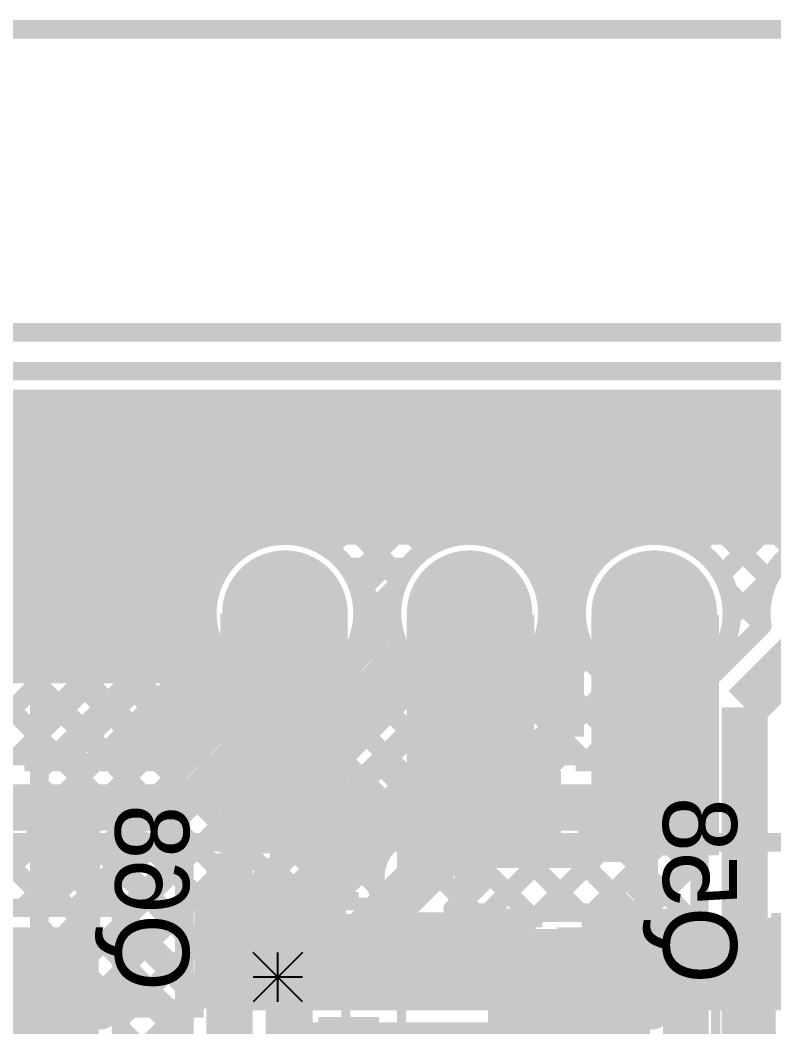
# Model space of a CAD drawing. Header units: millimetres. Extents: x 0.79 to 4.38, y 0.99 to 3.94.
# Drawn here: x 1.801 to 2.209, y 3.378 to 3.923 of the extents above; entities that cross this region are included whole.
import ezdxf

# ---------------------------------------------------------------- set-up
doc = ezdxf.new("R2010")
doc.units = ezdxf.units.MM
doc.header["$MEASUREMENT"] = 0
for name, color, linetype in [('BottomLayer', 5, 'Continuous'), ('BottomOverlay', 54, 'Continuous'), ('BottomPaste', 16, 'Continuous'), ('BottomSolder', 6, 'Continuous'), ('Mechanical1', 6, 'Continuous'), ('Mechanical2', 216, 'Continuous'), ('MultiLayer', 9, 'Continuous'), ('PadHoleLayer', 156, 'Continuous'), ('TopLayer', 1, 'Continuous'), ('TopOverlay', 2, 'Continuous'), ('TopPaste', 8, 'Continuous'), ('TopSolder', 216, 'Continuous'), ('ViaHoleLayer', 16, 'Continuous')]:
    doc.layers.add(name, color=color, linetype=linetype)

# ---------------------------------------------------------------- blocks, each defined once
blk = doc.blocks.new('0022232111_8')
at = {"layer": 'BottomLayer', "const_width": 0.03}
for points in [[(0.185, 0, 1), (0.215, 0, 1)], [(0.285, 0, 1), (0.315, 0, 1)], [(0.385, 0, 1), (0.415, 0, 1)], [(0.485, 0, 1), (0.515, 0, 1)]]:
    blk.add_lwpolyline(points, format="xyb", close=True, dxfattribs=at)
at = {"layer": 'BottomSolder', "const_width": 0.034}
for points in [[(0.183, 0, 1), (0.217, 0, 1)], [(0.283, 0, 1), (0.317, 0, 1)], [(0.383, 0, 1), (0.417, 0, 1)], [(0.483, 0, 1), (0.517, 0, 1)]]:
    blk.add_lwpolyline(points, format="xyb", close=True, dxfattribs=at)
at = {"layer": 'MultiLayer', "const_width": 0.03}
for points in [[(0.185, 0, 1), (0.215, 0, 1)], [(0.285, 0, 1), (0.315, 0, 1)], [(0.385, 0, 1), (0.415, 0, 1)], [(0.485, 0, 1), (0.515, 0, 1)]]:
    blk.add_lwpolyline(points, format="xyb", close=True, dxfattribs=at)
at = {"layer": 'PadHoleLayer', "const_width": 0.019685}
for points in [[(0.1901575, 0, 1), (0.2098425, 0, 1)], [(0.2901575, 0, 1), (0.3098425, 0, 1)], [(0.3901575, 0, 1), (0.4098425, 0, 1)], [(0.4901575, 0, 1), (0.5098425, 0, 1)]]:
    blk.add_lwpolyline(points, format="xyb", close=True, dxfattribs=at)
at = {"layer": 'TopLayer', "const_width": 0.03}
for points in [[(0.185, 0, 1), (0.215, 0, 1)], [(0.285, 0, 1), (0.315, 0, 1)], [(0.385, 0, 1), (0.415, 0, 1)], [(0.485, 0, 1), (0.515, 0, 1)]]:
    blk.add_lwpolyline(points, format="xyb", close=True, dxfattribs=at)
at = {"layer": 'TopOverlay', "const_width": 0.01}
for points in [[(0.55, 0.124), (-0.551, 0.124)], [(0.55, -0.131), (-0.551, -0.131)]]:
    blk.add_lwpolyline(points, dxfattribs=at)
at = {"layer": 'TopSolder', "const_width": 0.034}
for points in [[(0.183, 0, 1), (0.217, 0, 1)], [(0.283, 0, 1), (0.317, 0, 1)], [(0.383, 0, 1), (0.417, 0, 1)], [(0.483, 0, 1), (0.517, 0, 1)]]:
    blk.add_lwpolyline(points, format="xyb", close=True, dxfattribs=at)
blk = doc.blocks.new('R__0402_B_73')
at = {"layer": 'BottomLayer'}
for points in [[(-0.0275, 0.0125), (-0.0275, -0.0125), (-0.0095, 0.0125), (-0.0095, -0.0125)], [(0.0095, 0.0125), (0.0095, -0.0125), (0.0275, 0.0125), (0.0275, -0.0125)]]:
    blk.add_solid(points, dxfattribs=at)
at = {"layer": 'BottomOverlay', "const_width": 0.005}
for points in [[(-0.0325, 0.0175), (-0.0085, 0.0175)], [(-0.0325, 0.0175), (-0.0325, -0.0175)], [(0.0085, 0.0175), (0.0325, 0.0175)], [(0.0325, 0.0175), (0.0325, -0.0175)], [(-0.0325, -0.0175), (-0.0085, -0.0175)], [(0.0085, -0.0175), (0.0325, -0.0175)]]:
    blk.add_lwpolyline(points, dxfattribs=at)
at = {"layer": 'BottomPaste'}
for points in [[(-0.0275, 0.0125), (-0.0275, -0.0125), (-0.0095, 0.0125), (-0.0095, -0.0125)], [(0.0095, 0.0125), (0.0095, -0.0125), (0.0275, 0.0125), (0.0275, -0.0125)]]:
    blk.add_solid(points, dxfattribs=at)
at = {"layer": 'BottomSolder'}
for points in [[(-0.0315, 0.0165), (-0.0315, -0.0165), (-0.0055, 0.0165), (-0.0055, -0.0165)], [(0.0055, 0.0165), (0.0055, -0.0165), (0.0315, 0.0165), (0.0315, -0.0165)]]:
    blk.add_solid(points, dxfattribs=at)
blk = doc.blocks.new('SOT23_3_B_111')
at = {"layer": 'BottomLayer'}
for points in [[(-0.02166, 0.0580708), (-0.053156, 0.0580708), (-0.02166, 0.0265748), (-0.053156, 0.0265748)], [(0.0531431, 0.0580708), (0.0216471, 0.0580708), (0.0531431, 0.0265748), (0.0216471, 0.0265748)], [(0.0157416, -0.0265749), (-0.0157544, -0.0265749), (0.0157416, -0.0580709), (-0.0157544, -0.0580709)]]:
    blk.add_solid(points, dxfattribs=at)
at = {"layer": 'BottomOverlay'}
for points, const_width in [([(-0.0640851, 0.068, 1), (-0.0739277, 0.068, 1)], 0.0098425), ([(-0.0763883, 0.068, 1), (-0.0714671, 0.068, 1)], 0.0049212), ([(-0.0665457, 0.068, 1), (-0.0616245, 0.068, 1)], 0.0049212)]:
    blk.add_lwpolyline(points, format="xyb", close=True, dxfattribs=dict(at, const_width=const_width))
at = {"layer": 'BottomOverlay', "const_width": 0.01}
for points in [[(-0.0640064, 0.03), (-0.0640064, -0.032)], [(0.0109936, 0.032), (-0.0110064, 0.032)], [(0.0639936, 0.03), (0.0639936, -0.031)], [(-0.0290064, -0.032), (-0.0640064, -0.032)], [(0.0639936, -0.031), (0.0289936, -0.031)]]:
    blk.add_lwpolyline(points, dxfattribs=at)
at = {"layer": 'BottomPaste'}
for points in [[(-0.02166, 0.0580708), (-0.053156, 0.0580708), (-0.02166, 0.0265748), (-0.053156, 0.0265748)], [(0.0531431, 0.0580708), (0.0216471, 0.0580708), (0.0531431, 0.0265748), (0.0216471, 0.0265748)], [(0.0157416, -0.0265749), (-0.0157544, -0.0265749), (0.0157416, -0.0580709), (-0.0157544, -0.0580709)]]:
    blk.add_solid(points, dxfattribs=at)
at = {"layer": 'BottomSolder'}
for points in [[(-0.01766, 0.0620708), (-0.057156, 0.0620708), (-0.01766, 0.0225748), (-0.057156, 0.0225748)], [(0.0571431, 0.0620708), (0.0176471, 0.0620708), (0.0571431, 0.0225748), (0.0176471, 0.0225748)], [(0.0197416, -0.0225749), (-0.0197544, -0.0225749), (0.0197416, -0.0620709), (-0.0197544, -0.0620709)]]:
    blk.add_solid(points, dxfattribs=at)
blk = doc.blocks.new('SOT23_3_B_113')
at = {"layer": 'BottomLayer'}
for points in [[(-0.02166, 0.0580708), (-0.053156, 0.0580708), (-0.02166, 0.0265748), (-0.053156, 0.0265748)], [(0.0531431, 0.0580708), (0.0216471, 0.0580708), (0.0531431, 0.0265748), (0.0216471, 0.0265748)], [(0.0157416, -0.0265749), (-0.0157544, -0.0265749), (0.0157416, -0.0580709), (-0.0157544, -0.0580709)]]:
    blk.add_solid(points, dxfattribs=at)
at = {"layer": 'BottomOverlay'}
for points, const_width in [([(-0.0640851, 0.068, 1), (-0.0739277, 0.068, 1)], 0.0098425), ([(-0.0763883, 0.068, 1), (-0.0714671, 0.068, 1)], 0.0049212), ([(-0.0665457, 0.068, 1), (-0.0616245, 0.068, 1)], 0.0049212)]:
    blk.add_lwpolyline(points, format="xyb", close=True, dxfattribs=dict(at, const_width=const_width))
at = {"layer": 'BottomOverlay', "const_width": 0.01}
for points in [[(-0.0640064, 0.03), (-0.0640064, -0.032)], [(0.0109936, 0.032), (-0.0110064, 0.032)], [(0.0639936, 0.03), (0.0639936, -0.031)], [(-0.0290064, -0.032), (-0.0640064, -0.032)], [(0.0639936, -0.031), (0.0289936, -0.031)]]:
    blk.add_lwpolyline(points, dxfattribs=at)
at = {"layer": 'BottomPaste'}
for points in [[(-0.02166, 0.0580708), (-0.053156, 0.0580708), (-0.02166, 0.0265748), (-0.053156, 0.0265748)], [(0.0531431, 0.0580708), (0.0216471, 0.0580708), (0.0531431, 0.0265748), (0.0216471, 0.0265748)], [(0.0157416, -0.0265749), (-0.0157544, -0.0265749), (0.0157416, -0.0580709), (-0.0157544, -0.0580709)]]:
    blk.add_solid(points, dxfattribs=at)
at = {"layer": 'BottomSolder'}
for points in [[(-0.01766, 0.0620708), (-0.057156, 0.0620708), (-0.01766, 0.0225748), (-0.057156, 0.0225748)], [(0.0571431, 0.0620708), (0.0176471, 0.0620708), (0.0571431, 0.0225748), (0.0176471, 0.0225748)], [(0.0197416, -0.0225749), (-0.0197544, -0.0225749), (0.0197416, -0.0620709), (-0.0197544, -0.0620709)]]:
    blk.add_solid(points, dxfattribs=at)
blk = doc.blocks.new('SOT23_3_B_119')
at = {"layer": 'BottomLayer'}
for points in [[(-0.02166, 0.0580708), (-0.053156, 0.0580708), (-0.02166, 0.0265748), (-0.053156, 0.0265748)], [(0.0531431, 0.0580708), (0.0216471, 0.0580708), (0.0531431, 0.0265748), (0.0216471, 0.0265748)], [(0.0157416, -0.0265749), (-0.0157544, -0.0265749), (0.0157416, -0.0580709), (-0.0157544, -0.0580709)]]:
    blk.add_solid(points, dxfattribs=at)
at = {"layer": 'BottomOverlay'}
for points, const_width in [([(-0.0640851, 0.068, 1), (-0.0739277, 0.068, 1)], 0.0098425), ([(-0.0763883, 0.068, 1), (-0.0714671, 0.068, 1)], 0.0049212), ([(-0.0665457, 0.068, 1), (-0.0616245, 0.068, 1)], 0.0049212)]:
    blk.add_lwpolyline(points, format="xyb", close=True, dxfattribs=dict(at, const_width=const_width))
at = {"layer": 'BottomOverlay', "const_width": 0.01}
for points in [[(-0.0640064, 0.03), (-0.0640064, -0.032)], [(0.0109936, 0.032), (-0.0110064, 0.032)], [(0.0639936, 0.03), (0.0639936, -0.031)], [(-0.0290064, -0.032), (-0.0640064, -0.032)], [(0.0639936, -0.031), (0.0289936, -0.031)]]:
    blk.add_lwpolyline(points, dxfattribs=at)
at = {"layer": 'BottomPaste'}
for points in [[(-0.02166, 0.0580708), (-0.053156, 0.0580708), (-0.02166, 0.0265748), (-0.053156, 0.0265748)], [(0.0531431, 0.0580708), (0.0216471, 0.0580708), (0.0531431, 0.0265748), (0.0216471, 0.0265748)], [(0.0157416, -0.0265749), (-0.0157544, -0.0265749), (0.0157416, -0.0580709), (-0.0157544, -0.0580709)]]:
    blk.add_solid(points, dxfattribs=at)
at = {"layer": 'BottomSolder'}
for points in [[(-0.01766, 0.0620708), (-0.057156, 0.0620708), (-0.01766, 0.0225748), (-0.057156, 0.0225748)], [(0.0571431, 0.0620708), (0.0176471, 0.0620708), (0.0571431, 0.0225748), (0.0176471, 0.0225748)], [(0.0197416, -0.0225749), (-0.0197544, -0.0225749), (0.0197416, -0.0620709), (-0.0197544, -0.0620709)]]:
    blk.add_solid(points, dxfattribs=at)
blk = doc.blocks.new('SOT23_3_B_123')
at = {"layer": 'BottomLayer'}
for points in [[(-0.02166, 0.0580708), (-0.053156, 0.0580708), (-0.02166, 0.0265748), (-0.053156, 0.0265748)], [(0.0531431, 0.0580708), (0.0216471, 0.0580708), (0.0531431, 0.0265748), (0.0216471, 0.0265748)], [(0.0157416, -0.0265749), (-0.0157544, -0.0265749), (0.0157416, -0.0580709), (-0.0157544, -0.0580709)]]:
    blk.add_solid(points, dxfattribs=at)
at = {"layer": 'BottomOverlay'}
for points, const_width in [([(-0.0640851, 0.068, 1), (-0.0739277, 0.068, 1)], 0.0098425), ([(-0.0763883, 0.068, 1), (-0.0714671, 0.068, 1)], 0.0049212), ([(-0.0665457, 0.068, 1), (-0.0616245, 0.068, 1)], 0.0049212)]:
    blk.add_lwpolyline(points, format="xyb", close=True, dxfattribs=dict(at, const_width=const_width))
at = {"layer": 'BottomOverlay', "const_width": 0.01}
for points in [[(-0.0640064, 0.03), (-0.0640064, -0.032)], [(0.0109936, 0.032), (-0.0110064, 0.032)], [(0.0639936, 0.03), (0.0639936, -0.031)], [(-0.0290064, -0.032), (-0.0640064, -0.032)], [(0.0639936, -0.031), (0.0289936, -0.031)]]:
    blk.add_lwpolyline(points, dxfattribs=at)
at = {"layer": 'BottomPaste'}
for points in [[(-0.02166, 0.0580708), (-0.053156, 0.0580708), (-0.02166, 0.0265748), (-0.053156, 0.0265748)], [(0.0531431, 0.0580708), (0.0216471, 0.0580708), (0.0531431, 0.0265748), (0.0216471, 0.0265748)], [(0.0157416, -0.0265749), (-0.0157544, -0.0265749), (0.0157416, -0.0580709), (-0.0157544, -0.0580709)]]:
    blk.add_solid(points, dxfattribs=at)
at = {"layer": 'BottomSolder'}
for points in [[(-0.01766, 0.0620708), (-0.057156, 0.0620708), (-0.01766, 0.0225748), (-0.057156, 0.0225748)], [(0.0571431, 0.0620708), (0.0176471, 0.0620708), (0.0571431, 0.0225748), (0.0176471, 0.0225748)], [(0.0197416, -0.0225749), (-0.0197544, -0.0225749), (0.0197416, -0.0620709), (-0.0197544, -0.0620709)]]:
    blk.add_solid(points, dxfattribs=at)
blk = doc.blocks.new('LED_SMT_193')
at = {"layer": 'TopLayer'}
for points in [[(-0.06, -0.03), (-0.02, -0.03), (-0.06, 0.03), (-0.02, 0.03)], [(0.02, -0.03), (0.06, -0.03), (0.02, 0.03), (0.06, 0.03)]]:
    blk.add_solid(points, dxfattribs=at)
at = {"layer": 'TopOverlay', "const_width": 0.005}
for points in [[(0.065, 0.035), (-0.065, 0.035)], [(-0.065, -0.035), (-0.065, 0.035)], [(0.065, -0.035), (0.065, 0.035)], [(0.065, -0.035), (-0.065, -0.035)]]:
    blk.add_lwpolyline(points, dxfattribs=at)
at = {"layer": 'TopOverlay'}
blk.add_solid([(0.064, -0.0370016), (0.1, -0.0370016), (0.064, 0.0369984), (0.1, 0.0369984)], dxfattribs=at)
at = {"layer": 'TopPaste'}
for points in [[(-0.06, -0.03), (-0.02, -0.03), (-0.06, 0.03), (-0.02, 0.03)], [(0.02, -0.03), (0.06, -0.03), (0.02, 0.03), (0.06, 0.03)]]:
    blk.add_solid(points, dxfattribs=at)
at = {"layer": 'TopSolder'}
for points in [[(-0.064, -0.034), (-0.016, -0.034), (-0.064, 0.034), (-0.016, 0.034)], [(0.016, -0.034), (0.064, -0.034), (0.016, 0.034), (0.064, 0.034)]]:
    blk.add_solid(points, dxfattribs=at)
blk = doc.blocks.new('LED_SMT_194')
at = {"layer": 'TopLayer'}
for points in [[(-0.06, -0.03), (-0.02, -0.03), (-0.06, 0.03), (-0.02, 0.03)], [(0.02, -0.03), (0.06, -0.03), (0.02, 0.03), (0.06, 0.03)]]:
    blk.add_solid(points, dxfattribs=at)
at = {"layer": 'TopOverlay', "const_width": 0.005}
for points in [[(0.065, 0.035), (-0.065, 0.035)], [(-0.065, -0.035), (-0.065, 0.035)], [(0.065, -0.035), (0.065, 0.035)], [(0.065, -0.035), (-0.065, -0.035)]]:
    blk.add_lwpolyline(points, dxfattribs=at)
at = {"layer": 'TopOverlay'}
blk.add_solid([(0.064, -0.037004), (0.097, -0.037004), (0.064, 0.036996), (0.097, 0.036996)], dxfattribs=at)
at = {"layer": 'TopPaste'}
for points in [[(-0.06, -0.03), (-0.02, -0.03), (-0.06, 0.03), (-0.02, 0.03)], [(0.02, -0.03), (0.06, -0.03), (0.02, 0.03), (0.06, 0.03)]]:
    blk.add_solid(points, dxfattribs=at)
at = {"layer": 'TopSolder'}
for points in [[(-0.064, -0.034), (-0.016, -0.034), (-0.064, 0.034), (-0.016, 0.034)], [(0.016, -0.034), (0.064, -0.034), (0.016, 0.034), (0.064, 0.034)]]:
    blk.add_solid(points, dxfattribs=at)
blk = doc.blocks.new('LED_SMT_195')
at = {"layer": 'TopLayer'}
for points in [[(-0.06, -0.03), (-0.02, -0.03), (-0.06, 0.03), (-0.02, 0.03)], [(0.02, -0.03), (0.06, -0.03), (0.02, 0.03), (0.06, 0.03)]]:
    blk.add_solid(points, dxfattribs=at)
at = {"layer": 'TopOverlay', "const_width": 0.005}
for points in [[(0.065, 0.035), (-0.065, 0.035)], [(-0.065, -0.035), (-0.065, 0.035)], [(0.065, -0.035), (0.065, 0.035)], [(0.065, -0.035), (-0.065, -0.035)]]:
    blk.add_lwpolyline(points, dxfattribs=at)
at = {"layer": 'TopOverlay'}
blk.add_solid([(0.064, -0.0369972), (0.0977008, -0.0369972), (0.064, 0.0370028), (0.0977008, 0.0370028)], dxfattribs=at)
at = {"layer": 'TopPaste'}
for points in [[(-0.06, -0.03), (-0.02, -0.03), (-0.06, 0.03), (-0.02, 0.03)], [(0.02, -0.03), (0.06, -0.03), (0.02, 0.03), (0.06, 0.03)]]:
    blk.add_solid(points, dxfattribs=at)
at = {"layer": 'TopSolder'}
for points in [[(-0.064, -0.034), (-0.016, -0.034), (-0.064, 0.034), (-0.016, 0.034)], [(0.016, -0.034), (0.064, -0.034), (0.016, 0.034), (0.064, 0.034)]]:
    blk.add_solid(points, dxfattribs=at)
blk = doc.blocks.new('LED_SMT_196')
at = {"layer": 'TopLayer'}
for points in [[(-0.06, -0.03), (-0.02, -0.03), (-0.06, 0.03), (-0.02, 0.03)], [(0.02, -0.03), (0.06, -0.03), (0.02, 0.03), (0.06, 0.03)]]:
    blk.add_solid(points, dxfattribs=at)
at = {"layer": 'TopOverlay', "const_width": 0.005}
for points in [[(0.065, 0.035), (-0.065, 0.035)], [(-0.065, -0.035), (-0.065, 0.035)], [(0.065, -0.035), (0.065, 0.035)], [(0.065, -0.035), (-0.065, -0.035)]]:
    blk.add_lwpolyline(points, dxfattribs=at)
at = {"layer": 'TopOverlay'}
blk.add_solid([(0.064, -0.037007), (0.096, -0.037007), (0.064, 0.036993), (0.096, 0.036993)], dxfattribs=at)
at = {"layer": 'TopPaste'}
for points in [[(-0.06, -0.03), (-0.02, -0.03), (-0.06, 0.03), (-0.02, 0.03)], [(0.02, -0.03), (0.06, -0.03), (0.02, 0.03), (0.06, 0.03)]]:
    blk.add_solid(points, dxfattribs=at)
at = {"layer": 'TopSolder'}
for points in [[(-0.064, -0.034), (-0.016, -0.034), (-0.064, 0.034), (-0.016, 0.034)], [(0.016, -0.034), (0.064, -0.034), (0.016, 0.034), (0.064, 0.034)]]:
    blk.add_solid(points, dxfattribs=at)

msp = doc.modelspace()

# ---------------------------------------------------------------- linework, layer by layer
at = {"layer": 'BottomLayer'}
for points, const_width in [([(1.1921645, 3.7180001), (4.1538352, 3.718)], 0.01), ([(1.4162023, 3.3112504), (1.822952, 3.7180001)], 0.01), ([(1.4422808, 3.3090446), (1.8512363, 3.7180001)], 0.01), ([(1.4599886, 3.2984681), (1.8795206, 3.7180001)], 0.01), ([(1.4720171, 3.2822123), (1.9078049, 3.7180001)], 0.01), ([(1.6277272, 3.7180001), (1.8244044, 3.5213229)], 0.01), ([(1.6560115, 3.7180001), (1.8526887, 3.5213229)], 0.01), ([(1.6842958, 3.7180001), (1.880973, 3.5213229)], 0.01), ([(1.6881824, 3.4700933), (1.9360892, 3.7180001)], 0.01), ([(1.7125801, 3.7180001), (1.895966, 3.5346142)], 0.01), ([(1.7408644, 3.7180001), (1.9101082, 3.5487564)], 0.01), ([(1.7691487, 3.7180001), (1.9105577, 3.5765911)], 0.01), ([(1.7709444, 3.524571), (1.9643735, 3.7180001)], 0.01), ([(1.797433, 3.7180001), (1.9032525, 3.6121806)], 0.01), ([(1.7992287, 3.524571), (1.9926578, 3.7180001)], 0.01), ([(1.8257173, 3.7180001), (1.9131822, 3.6305352)], 0.01), ([(1.8540016, 3.7180001), (1.9302992, 3.6417025)], 0.01), ([(1.8822859, 3.7180001), (1.9590907, 3.6411953)], 0.01), ([(1.9105702, 3.7180001), (2.0068941, 3.6216762)], 0.01), ([(1.9388545, 3.7180001), (2.0202289, 3.6366257)], 0.01), ([(1.9468455, 3.6439035), (2.0209421, 3.7180001)], 0.01), ([(1.9671388, 3.7180001), (2.0412303, 3.6439086)], 0.01), ([(1.967819, 3.6365927), (2.0492264, 3.7180001)], 0.01), ([(1.9811339, 3.6216233), (2.0775107, 3.7180001)], 0.01), ([(1.9954231, 3.7180001), (2.1028784, 3.6105448)], 0.01), ([(2.0237074, 3.7180001), (2.1122329, 3.6294746)], 0.01), ([(2.0290404, 3.6412455), (2.105795, 3.7180001)], 0.01), ([(2.0519917, 3.7180001), (2.1288279, 3.6411639)], 0.01), ([(2.0577609, 3.6416817), (2.1340793, 3.7180001)], 0.01), ([(2.0748567, 3.6304932), (2.1623636, 3.7180001)], 0.01), ([(2.080276, 3.7180001), (2.1560383, 3.6422378)], 0.01), ([(2.0847636, 3.6121158), (2.1906479, 3.7180001)], 0.01), ([(2.1085603, 3.7180001), (2.2062173, 3.6203431)], 0.01), ([(2.1368446, 3.7180001), (2.219055, 3.6357897)], 0.01), ([(2.144922, 3.6439899), (2.2189322, 3.7180001)], 0.01), ([(2.1651289, 3.7180001), (2.2393835, 3.6437455)], 0.01), ([(2.1666107, 3.6373943), (2.2472165, 3.7180001)], 0.01), ([(2.1804197, 3.622919), (2.2755008, 3.7180001)], 0.01), ([(2.1934132, 3.7180001), (2.3025625, 3.6088508)], 0.01), ([(2.0935, 3.5805), (2.0935, 3.682)], 0.025), ([(2.1859603, 3.6001753), (2.2063025, 3.6205175)], 0.01), ([(1.9831953, 3.6170907), (2.002181, 3.598105)], 0.01), ([(1.9858106, 3.5980157), (2.0047545, 3.6169596)], 0.01), ([(2.1842378, 3.6140383), (2.2024573, 3.5958188)], 0.01), ([(1.914, 3.472), (2.044, 3.602)], 0.025), ([(1.944, 3.548), (1.944, 3.602)], 0.025), ([(2.144, 3.514), (2.144, 3.602)], 0.025), ([(2.193, 3.551), (2.244, 3.602)], 0.025), ([(1.8242649, 3.5213229), (1.9020965, 3.5991545)], 0.01), ([(2.0771744, 3.5762423), (2.1020101, 3.601078)], 0.01), ([(2.0859086, 3.5992303), (2.1195, 3.5656389)], 0.01), ([(1.9685, 3.5611482), (2.0025538, 3.595202)], 0.01), ([(2.1756995, 3.5683477), (2.2025538, 3.595202)], 0.01), ([(1.946, 3.433), (2.0935, 3.5805)], 0.025), ([(1.9837025, 3.5882992), (1.9896768, 3.582325)], 0.01), ([(2.1831639, 3.5868279), (2.1886718, 3.58132)], 0.01), ([(1.8525492, 3.5213229), (1.9094073, 3.578181)], 0.01), ([(2.0537874, 3.524571), (2.1086057, 3.5793893)], 0.01), ([(2.0786257, 3.5782289), (2.1195, 3.5373546)], 0.01), ([(1.9725352, 3.5711822), (1.9755346, 3.5681828)], 0.01), ([(2.1714746, 3.5702329), (2.1745676, 3.5671399)], 0.01), ([(1.9195, 3.5581482), (1.9195, 3.5678862)], 0.01), ([(1.9385, 3.4375679), (2.0697577, 3.5688256)], 0.01), ([(1.9685, 3.5611482), (1.9685, 3.5678862)], 0.01), ([(2.0636762, 3.5648941), (2.1072474, 3.5213229)], 0.01), ([(2.1195, 3.5241482), (2.1195, 3.5678862)], 0.01), ([(2.1685, 3.551), (2.1685, 3.5678862)], 0.01), ([(1.8808335, 3.5213229), (1.9195, 3.5599894)], 0.01), ([(1.9385, 3.4618518), (2.037202, 3.5605538)], 0.01), ([(2.040105, 3.560181), (2.075715, 3.524571)], 0.01), ([(2.0820717, 3.524571), (2.1195, 3.5619993)], 0.01), ([(1.8826747, 3.5213229), (1.9195, 3.5581482)], 0.01), ([(1.8928229, 3.4968229), (1.944, 3.548)], 0.025), ([(2.193, 3.145), (2.193, 3.551)], 0.025), ([(2.1685, 3.514), (2.1685, 3.551)], 0.01), ([(2.1685, 3.514), (2.1685, 3.551)], 0.01), ([(2.024325, 3.5476768), (2.0474307, 3.524571)], 0.01), ([(2.0101828, 3.5335346), (2.0460143, 3.4977031)], 0.01), ([(2.1071079, 3.5213229), (2.1195, 3.533715)], 0.01), ([(1.7473464, 3.524571), (1.8028426, 3.524571)], 0.01), ([(1.8028426, 3.5213229), (1.8028426, 3.524571)], 0.01), ([(1.8028426, 3.5213229), (1.8826747, 3.5213229)], 0.01), ([(2.0460143, 3.524571), (2.1015105, 3.524571)], 0.01), ([(2.0460143, 3.4690748), (2.0460143, 3.524571)], 0.01), ([(2.1015105, 3.5213229), (2.1015105, 3.524571)], 0.01), ([(2.1015105, 3.5213229), (2.1166747, 3.5213229)], 0.01), ([(2.1166747, 3.5213229), (2.1195, 3.5241482)], 0.01), ([(2.1268229, 3.4968229), (2.144, 3.514)], 0.025), ([(1.9960407, 3.5193925), (2.0460143, 3.4694188)], 0.01), ([(2.0124127, 3.4831963), (2.0460143, 3.5167979)], 0.01), ([(2.1685, 3.1551482), (2.1685, 3.514)], 0.01), ([(1.7750945, 3.4968229), (1.8928229, 3.4968229)], 0.025), ([(1.9818985, 3.5052503), (2.006183, 3.4809658)], 0.01), ([(2.0737624, 3.4968229), (2.1268229, 3.4968229)], 0.025), ([(2.1105632, 3.4399253), (2.1685, 3.4978621)], 0.01), ([(2.1441706, 3.4795224), (2.1613005, 3.4966523)], 0.01), ([(2.1607514, 3.4961032), (2.1685, 3.4883546)], 0.01), ([(1.9677564, 3.4911082), (1.9912356, 3.467629)], 0.01), ([(2.0344241, 3.4769234), (2.0460143, 3.4885136)], 0.01), ([(1.914, 3.158), (1.914, 3.472)], 0.025), ([(2.1466093, 3.4819611), (2.1685, 3.4600703)], 0.01), ([(1.8003011, 3.4690748), (1.8028426, 3.4716163)], 0.01), ([(1.8020106, 3.4425), (1.8318335, 3.4723229)], 0.01), ([(1.8028426, 3.4723229), (1.8895021, 3.4723229)], 0.01), ([(1.8028426, 3.4690748), (1.8028426, 3.4723229)], 0.01), ([(1.8168392, 3.4723229), (1.8466621, 3.4425)], 0.01), ([(1.8302949, 3.4425), (1.8601178, 3.4723229)], 0.01), ([(1.8451235, 3.4723229), (1.8895, 3.4279464)], 0.01), ([(1.8550883, 3.4390091), (1.8884021, 3.4723229)], 0.01), ([(1.8734044, 3.4723229), (1.8895, 3.4562273)], 0.01), ([(1.8895, 3.1681482), (1.8895, 3.472)], 0.01), ([(1.9536142, 3.476966), (1.9770934, 3.4534868)], 0.01), ([(1.9611998, 3.4375932), (2.0001091, 3.4765025)], 0.01), ([(2.0793496, 3.436996), (2.1146765, 3.4723229)], 0.01), ([(2.1015105, 3.4723229), (2.1268229, 3.4723229)], 0.01), ([(2.1015105, 3.4690748), (2.1015105, 3.4723229)], 0.01), ([(2.1279377, 3.4723483), (2.1685, 3.431786)], 0.01), ([(1.7473464, 3.4690748), (1.8028426, 3.4690748)], 0.01), ([(1.7737263, 3.4425), (1.8003011, 3.4690748)], 0.01), ([(1.791803, 3.4690748), (1.8183778, 3.4425)], 0.01), ([(1.9785003, 3.4202455), (2.0174811, 3.4592263)], 0.025), ([(2.017481, 3.4592263), (2.0174811, 3.4592263)], 0.025), ([(2.0417651, 3.4559801), (2.0548598, 3.4690748)], 0.01), ([(2.0460143, 3.4690748), (2.1015105, 3.4690748)], 0.01), ([(2.0463583, 3.4690748), (2.0784371, 3.436996)], 0.01), ([(2.0539946, 3.4399253), (2.0831441, 3.4690748)], 0.01), ([(2.0746426, 3.4690748), (2.1037921, 3.4399253)], 0.01), ([(2.1015105, 3.4704912), (2.1320764, 3.4399253)], 0.01), ([(2.1388475, 3.4399253), (2.1685, 3.4695778)], 0.01), ([(1.9385, 3.158), (1.9385, 3.4618518)], 0.01), ([(1.9394721, 3.4628239), (1.9629513, 3.4393447)], 0.01), ([(1.8550883, 3.4107248), (1.8895, 3.4451365)], 0.01), ([(2.0392206, 3.4479282), (2.0472235, 3.4399253)], 0.01), ([(1.7530883, 3.4425), (1.8550883, 3.4425)], 0.01), ([(1.8550883, 3.3455), (1.8550883, 3.4425)], 0.01), ([(1.946, 3.308), (1.946, 3.433)], 0.025), ([(2.0328283, 3.4399253), (2.064109, 3.4399253)], 0.01), ([(2.0834159, 3.4399253), (2.1389121, 3.4399253)], 0.01), ([(2.1537562, 3.4265497), (2.1685, 3.4412935)], 0.01), ([(1.8550883, 3.4340738), (1.8895, 3.3996621)], 0.01), ([(1.9385, 3.4355116), (1.9540003, 3.4200113)], 0.01), ([(2.064109, 3.436996), (2.0834159, 3.436996)], 0.01), ([(2.1389121, 3.436996), (2.1537562, 3.436996)], 0.01), ([(2.1537562, 3.339996), (2.1537562, 3.436996)], 0.01), ([(1.9540003, 3.4202455), (1.9540003, 3.428496)], 0.01), ([(1.9385, 3.4092836), (1.9540003, 3.4247839)], 0.01), ([(1.9785003, 3.407496), (1.9785003, 3.4202455)], 0.025), ([(1.9540003, 3.407496), (1.9540003, 3.4202455)], 0.01), ([(1.9540003, 3.407496), (1.9540003, 3.4202455)], 0.01), ([(2.1537562, 3.4182455), (2.1685, 3.4035017)], 0.01), ([(1.8550883, 3.3824405), (1.8895, 3.4168522)], 0.01), ([(1.980756, 3.407496), (2.0355381, 3.407496)], 0.025), ([(2.0355381, 3.407496), (2.0363609, 3.4066732)], 0.025), ([(2.1537562, 3.3982654), (2.1685, 3.4130092)], 0.01), ([(1.9385, 3.4072273), (1.9540003, 3.391727)], 0.01), ([(1.9540003, 3.391496), (1.9540003, 3.407496)], 0.01), ([(1.8550883, 3.4057895), (1.8895, 3.3713778)], 0.01), ([(1.9385, 3.3809993), (1.9540003, 3.3964996)], 0.01), ([(1.9540003, 3.386496), (1.9540003, 3.391496)], 0.01), ([(1.9540003, 3.386496), (1.9540003, 3.391496)], 0.01), ([(2.1537562, 3.3899612), (2.1685, 3.3752174)], 0.01), ([(1.8550883, 3.3541562), (1.8895, 3.3885679)], 0.01), ([(1.9540003, 3.354496), (1.9540003, 3.386496)], 0.01), ([(2.1537562, 3.3699811), (2.1685, 3.3847249)], 0.01), ([(1.6820881, 3.376), (1.7965881, 3.376)], 0.02), ([(1.9385, 3.3789464), (1.9540003, 3.3634461)], 0.01), ([(1.8550883, 3.3775052), (1.8895, 3.3430935)], 0.01), ([(1.980756, 3.370496), (2.095256, 3.370496)], 0.02)]:
    msp.add_lwpolyline(points, dxfattribs=dict(at, const_width=const_width))
at = {"layer": 'BottomLayer', "const_width": 0.01}
for points in [[(1.9195, 3.5678862, -1.636892149940612), (1.986, 3.602)], [(2.0025538, 3.595202, -1.084778465758391), (2.086, 3.602)], [(2.1195, 3.5678862, -1.636892149940612), (2.186, 3.602)], [(2.2025538, 3.595202, -1.084778465758391), (2.286, 3.602)], [(1.986, 3.602, -0.2415313610588723), (1.9685, 3.5678862)], [(2.086, 3.602, -0.4626723556923037), (2.037202, 3.5605538)], [(2.186, 3.602, -0.2415313610588723), (2.1685, 3.5678862)], [(2.1685, 3.551, -0.1992671402269033), (2.1756995, 3.5683477)], [(2.1685, 3.551, -0.198912367379658), (2.1756759, 3.5683241)], [(2.1685, 3.514, -0.1992671402269563), (2.1613005, 3.4966523)], [(2.1685, 3.514, -0.198912367379658), (2.1613241, 3.4966759)], [(2.0001091, 3.4765025, -0.1996306089141534), (2.017481, 3.4837263)], [(2.000157, 3.4765504, -0.1989113065981081), (2.017481, 3.4837263)], [(2.0174811, 3.4837263, -0.4142135623730951), (2.0419811, 3.4592263)], [(2.0174811, 3.4837263, -0.4142135623730951), (2.0419811, 3.4592263)], [(2.1441706, 3.4795224, -0.1992671402269565), (2.1268229, 3.4723229)], [(2.144147, 3.4794988, -0.198912367379658), (2.1268229, 3.4723229)], [(2.0419811, 3.4592263, -0.1992671402269285), (2.0347816, 3.4418786)], [(2.0419811, 3.4592263, -0.198912367379658), (2.0348052, 3.4419022)], [(1.9554313, 3.428496, -0.1112795897304247), (1.9611998, 3.4375932)], [(1.9554313, 3.428496, -0.1109341301927386), (1.9611762, 3.4375696)], [(1.9540003, 3.4202455, -0.08607880754661594), (1.9554313, 3.428496)], [(1.9540003, 3.4202455, -0.08607880754661594), (1.9554313, 3.428496)]]:
    msp.add_lwpolyline(points, format="xyb", dxfattribs=at)
at = {"layer": 'BottomLayer'}
for points, const_width in [([(1.9835, 3.602, 1), (1.9885, 3.602, 1)], 0.005), ([(1.9835, 3.602, 1), (1.9885, 3.602, 1)], 0.005), ([(2.0835, 3.602, 1), (2.0885, 3.602, 1)], 0.005), ([(2.0835, 3.602, 1), (2.0885, 3.602, 1)], 0.005), ([(2.1835, 3.602, 1), (2.1885, 3.602, 1)], 0.005), ([(2.1835, 3.602, 1), (2.1885, 3.602, 1)], 0.005), ([(2.0000538, 3.595202, 1), (2.0050538, 3.595202, 1)], 0.005), ([(2.2000538, 3.595202, 1), (2.2050538, 3.595202, 1)], 0.005), ([(1.917, 3.5678862, 1), (1.922, 3.5678862, 1)], 0.005), ([(1.966, 3.5678862, 1), (1.971, 3.5678862, 1)], 0.005), ([(2.117, 3.5678862, 1), (2.122, 3.5678862, 1)], 0.005), ([(2.166, 3.5678862, 1), (2.171, 3.5678862, 1)], 0.005), ([(2.1731759, 3.5683241, 1), (2.1781759, 3.5683241, 1)], 0.005), ([(2.1731995, 3.5683477, 1), (2.1781995, 3.5683477, 1)], 0.005), ([(2.034702, 3.5605538, 1), (2.039702, 3.5605538, 1)], 0.005), ([(2.166, 3.551, 1), (2.171, 3.551, 1)], 0.005), ([(2.166, 3.551, 1), (2.171, 3.551, 1)], 0.005), ([(2.166, 3.514, 1), (2.171, 3.514, 1)], 0.005), ([(2.166, 3.514, 1), (2.171, 3.514, 1)], 0.005), ([(2.1588005, 3.4966523, 1), (2.1638005, 3.4966523, 1)], 0.005), ([(2.1588241, 3.4966759, 1), (2.1638241, 3.4966759, 1)], 0.005), ([(2.014981, 3.4837263, 1), (2.019981, 3.4837263, 1)], 0.005), ([(2.014981, 3.4837263, 1), (2.019981, 3.4837263, 1)], 0.005), ([(2.0149811, 3.4837263, 1), (2.0199811, 3.4837263, 1)], 0.005), ([(2.0149811, 3.4837263, 1), (2.0199811, 3.4837263, 1)], 0.005), ([(2.141647, 3.4794988, 1), (2.146647, 3.4794988, 1)], 0.005), ([(2.1416706, 3.4795224, 1), (2.1466706, 3.4795224, 1)], 0.005), ([(1.9976091, 3.4765025, 1), (2.0026091, 3.4765025, 1)], 0.005), ([(1.997657, 3.4765504, 1), (2.002657, 3.4765504, 1)], 0.005), ([(2.1243229, 3.4723229, 1), (2.1293229, 3.4723229, 1)], 0.005), ([(2.1243229, 3.4723229, 1), (2.1293229, 3.4723229, 1)], 0.005), ([(2.0115755, 3.4592263, 1), (2.0233865, 3.4592263, 1)], 0.011811), ([(2.0394811, 3.4592263, 1), (2.0444811, 3.4592263, 1)], 0.005), ([(2.0394811, 3.4592263, 1), (2.0444811, 3.4592263, 1)], 0.005), ([(2.0394811, 3.4592263, 1), (2.0444811, 3.4592263, 1)], 0.005), ([(2.0394811, 3.4592263, 1), (2.0444811, 3.4592263, 1)], 0.005), ([(2.0322816, 3.4418786, 1), (2.0372816, 3.4418786, 1)], 0.005), ([(2.0323052, 3.4419022, 1), (2.0373052, 3.4419022, 1)], 0.005), ([(1.9586762, 3.4375696, 1), (1.9636762, 3.4375696, 1)], 0.005), ([(1.9586998, 3.4375932, 1), (1.9636998, 3.4375932, 1)], 0.005), ([(1.9529313, 3.428496, 1), (1.9579313, 3.428496, 1)], 0.005), ([(1.9529313, 3.428496, 1), (1.9579313, 3.428496, 1)], 0.005), ([(1.9529313, 3.428496, 1), (1.9579313, 3.428496, 1)], 0.005), ([(1.9529313, 3.428496, 1), (1.9579313, 3.428496, 1)], 0.005), ([(1.9515003, 3.4202455, 1), (1.9565003, 3.4202455, 1)], 0.005), ([(1.9515003, 3.4202455, 1), (1.9565003, 3.4202455, 1)], 0.005)]:
    msp.add_lwpolyline(points, format="xyb", close=True, dxfattribs=dict(at, const_width=const_width))
for points in [[(1.595, 3.564), (1.902, 3.564), (1.595, 3.717), (1.902, 3.717)], [(1.581, 3.642), (4.118, 3.642), (1.581, 3.716), (4.118, 3.716)], [(1.7650883, 3.3575), (1.8430883, 3.3575), (1.7650883, 3.4305), (1.8430883, 3.4305)], [(2.0637562, 3.351996), (2.1417562, 3.351996), (2.0637562, 3.424996), (2.1417562, 3.424996)]]:
    msp.add_solid(points, dxfattribs=at)
at = {"layer": 'BottomOverlay'}
for p, q in [((1.9535003, 3.4183186), (1.9268423, 3.3916605)), ((1.9535003, 3.3916605), (1.9268423, 3.4183186)), ((1.9401713, 3.3916605), (1.9401713, 3.4183186)), ((1.9535003, 3.4049895), (1.9268423, 3.4049895))]:
    msp.add_line(p, q, dxfattribs=at)
at = {"layer": 'Mechanical1', "const_width": 0.01}
msp.add_lwpolyline([(0.9999999, 3.918), (2.3710872, 3.918)], dxfattribs=at)
at = {"layer": 'Mechanical2', "const_width": 0.01}
msp.add_lwpolyline([(0.9999999, 3.754), (4.3459999, 3.754)], dxfattribs=at)
at = {"layer": 'MultiLayer', "const_width": 0.011811}
msp.add_lwpolyline([(2.0115755, 3.4592263, 1), (2.0233865, 3.4592263, 1)], format="xyb", close=True, dxfattribs=at)
at = {"layer": 'TopLayer'}
for points, const_width in [([(2.0935, 3.5352453), (2.0935, 3.6669999)], 0.025), ([(1.811, 3.627), (1.9102509, 3.627)], 0.01), ([(1.811, 3.6183618), (1.8196382, 3.627)], 0.01), ([(1.811, 3.5674502), (1.8705498, 3.627)], 0.01), ([(1.811, 3.5419944), (1.8960056, 3.627)], 0.01), ([(1.811, 3.412), (1.811, 3.627)], 0.01), ([(1.811, 3.592906), (1.845094, 3.627)], 0.01), ([(1.8205505, 3.627), (1.9935434, 3.4540071)], 0.01), ([(1.8460063, 3.627), (1.9984055, 3.4746008)], 0.01), ([(1.8714621, 3.627), (1.9024255, 3.5960366)], 0.01), ([(1.8969179, 3.627), (1.9053891, 3.6185288)], 0.01), ([(1.9777491, 3.627), (2.0102509, 3.627)], 0.01), ([(1.9843802, 3.6135514), (1.9978288, 3.627)], 0.01), ([(1.9987411, 3.627), (2.0059529, 3.6197882)], 0.01), ([(1.9831957, 3.6170896), (2.0021811, 3.5981042)], 0.01), ([(1.811, 3.6110947), (1.9759451, 3.4461496)], 0.01), ([(1.811, 3.5165386), (1.9024256, 3.6079642)], 0.01), ([(1.9831962, 3.5869116), (2.0021811, 3.6058965)], 0.01), ([(1.9843804, 3.5904491), (2.049218, 3.5256115)], 0.01), ([(1.8097404, 3.388), (2.0059527, 3.5842123)], 0.01), ([(1.811, 3.5856389), (1.9504893, 3.4461496)], 0.01), ([(1.811, 3.4910828), (1.9053889, 3.5854717)], 0.01), ([(1.811, 3.465627), (1.9160359, 3.5706629)], 0.01), ([(1.8351962, 3.388), (2.0170135, 3.5698173)], 0.01), ([(1.9753374, 3.5740363), (2.0364901, 3.5128836)], 0.01), ([(1.9442574, 3.4461496), (2.0623082, 3.5642004)], 0.01), ([(2.069, 3.5453935), (2.069, 3.5682509)], 0.01), ([(1.811, 3.4147154), (1.9590884, 3.5628038)], 0.01), ([(1.811, 3.4401712), (1.9324486, 3.5616198)], 0.01), ([(1.811, 3.5601831), (1.9250335, 3.4461496)], 0.01), ([(1.9188016, 3.4461496), (2.0338876, 3.5612356)], 0.01), ([(1.9380366, 3.5604255), (2.0110343, 3.4874278)], 0.01), ([(1.9605288, 3.5633891), (2.0237622, 3.5001557)], 0.01), ([(2.0401042, 3.5601811), (2.0619459, 3.5383394)], 0.01), ([(2.0617882, 3.5639529), (2.069, 3.5567411)], 0.01), ([(1.9697132, 3.4461496), (2.069, 3.5454364)], 0.01), ([(2.0001569, 3.4765504), (2.069, 3.5453935)], 0.01), ([(2.017481, 3.4592263), (2.0935, 3.5352453)], 0.025), ([(1.811, 3.5347273), (1.9, 3.4457273)], 0.01), ([(1.811, 3.5347216), (1.9, 3.4457216)], 0.01), ([(1.811, 3.5092658), (1.9, 3.4202658)], 0.01), ([(1.811, 3.48381), (1.9, 3.39481)], 0.01), ([(1.811, 3.4583542), (1.8813542, 3.388)], 0.01), ([(1.9, 3.4461496), (1.984, 3.4461496)], 0.01), ([(1.9, 3.443), (1.9, 3.4461496)], 0.01), ([(1.984, 3.443), (1.984, 3.4461496)], 0.01), ([(1.9920194, 3.443), (1.996166, 3.4471466)], 0.01), ([(1.9, 3.388), (1.9, 3.443)], 0.01), ([(1.9, 3.388), (1.9, 3.443)], 0.01), ([(1.984, 3.443), (1.9991246, 3.443)], 0.01), ([(1.811, 3.4328984), (1.8558984, 3.388)], 0.01), ([(1.860652, 3.388), (1.9, 3.427348)], 0.01), ([(1.65028, 3.412), (1.811, 3.412)], 0.01), ([(1.7809868, 3.412), (1.8049868, 3.388)], 0.01), ([(1.7842846, 3.388), (1.8082846, 3.412)], 0.01), ([(1.8064426, 3.412), (1.8304426, 3.388)], 0.01), ([(1.8082846, 3.412), (1.811, 3.4147154)], 0.01), ([(1.8861078, 3.388), (1.9, 3.4018922)], 0.01), ([(1.712, 3.388), (1.9, 3.388)], 0.01)]:
    msp.add_lwpolyline(points, dxfattribs=dict(at, const_width=const_width))
at = {"layer": 'TopLayer', "const_width": 0.01}
for points in [[(1.986, 3.602, -1.383091853854094), (1.9102509, 3.627)], [(1.9777491, 3.627, -0.1607541283960666), (1.986, 3.602)], [(2.069, 3.5682509, -0.8621054266385277), (2.0102509, 3.627)], [(1.9991246, 3.443, -0.3963084470228593), (2.0001569, 3.4765504)]]:
    msp.add_lwpolyline(points, format="xyb", dxfattribs=at)
at = {"layer": 'TopLayer'}
for points, const_width in [([(1.9077509, 3.627, 1), (1.9127509, 3.627, 1)], 0.005), ([(1.9752491, 3.627, 1), (1.9802491, 3.627, 1)], 0.005), ([(2.0077509, 3.627, 1), (2.0127509, 3.627, 1)], 0.005), ([(1.9835, 3.602, 1), (1.9885, 3.602, 1)], 0.005), ([(1.9835, 3.602, 1), (1.9885, 3.602, 1)], 0.005), ([(2.0665, 3.5682509, 1), (2.0715, 3.5682509, 1)], 0.005), ([(1.9976569, 3.4765504, 1), (2.0026569, 3.4765504, 1)], 0.005), ([(2.0115755, 3.4592263, 1), (2.0233865, 3.4592263, 1)], 0.011811), ([(1.9966246, 3.443, 1), (2.0016246, 3.443, 1)], 0.005)]:
    msp.add_lwpolyline(points, format="xyb", close=True, dxfattribs=dict(at, const_width=const_width))
for points in [[(1.609, 3.639), (4.118, 3.639), (1.609, 3.718), (4.118, 3.718)], [(1.912, 3.387), (4.048, 3.387), (1.912, 3.431), (4.048, 3.431)]]:
    msp.add_solid(points, dxfattribs=at)
at = {"layer": 'TopOverlay', "const_width": 0.01}
for points in [[(1.941, 3.446), (1.941, 3.474)], [(2.041, 3.446), (2.041, 3.474)], [(2.141, 3.446), (2.141, 3.474)], [(1.927, 3.46), (1.941, 3.446)], [(1.941, 3.446), (1.955, 3.46)], [(2.027, 3.46), (2.041, 3.446)], [(2.041, 3.446), (2.055, 3.46)], [(2.127, 3.46), (2.141, 3.446)], [(2.141, 3.446), (2.155, 3.46)]]:
    msp.add_lwpolyline(points, dxfattribs=at)
at = {"layer": 'TopOverlay'}
for points in [[(1.909, 3.472), (1.978, 3.472), (1.909, 3.602), (1.978, 3.602)], [(2.01, 3.471), (2.079, 3.471), (2.01, 3.601), (2.079, 3.601)], [(2.11, 3.471), (2.179, 3.471), (2.11, 3.601), (2.179, 3.601)]]:
    msp.add_solid(points, dxfattribs=at)
at = {"layer": 'ViaHoleLayer', "const_width": 0.0059055}
msp.add_lwpolyline([(2.0145283, 3.4592263, 1), (2.0204337, 3.4592263, 1)], format="xyb", close=True, dxfattribs=at)

# ---------------------------------------------------------------- block references
for name, p, rotation in [('0022232111_8', (2.344, 3.602), 180), ('SOT23_3_B_113', (1.7750881, 3.4545), 180), ('SOT23_3_B_123', (2.073756, 3.4545), 180), ('LED_SMT_193', (1.942, 3.3741496), 270), ('LED_SMT_194', (2.0421111, 3.3726496), 270), ('LED_SMT_195', (2.1422222, 3.372), 270), ('LED_SMT_196', (2.2423333, 3.3721496), 270), ('R__0402_B_73', (1.9785003, 3.388996), 90), ('SOT23_3_B_111', (1.7750881, 3.3315), 180), ('SOT23_3_B_119', (2.073756, 3.3315), 180)]:
    msp.add_blockref(name, p, dxfattribs=dict(rotation=rotation))

# ---------------------------------------------------------------- texts
at = {"layer": 'BottomOverlay', "text_generation_flag": 2}
for s, p in [('Q58', (2.148756, 3.4015)), ('Q68', (1.8520881, 3.3975))]:
    msp.add_text(s, height=0.04, rotation=270, dxfattribs=at).set_placement(p)

doc.saveas('drawing.dxf')
